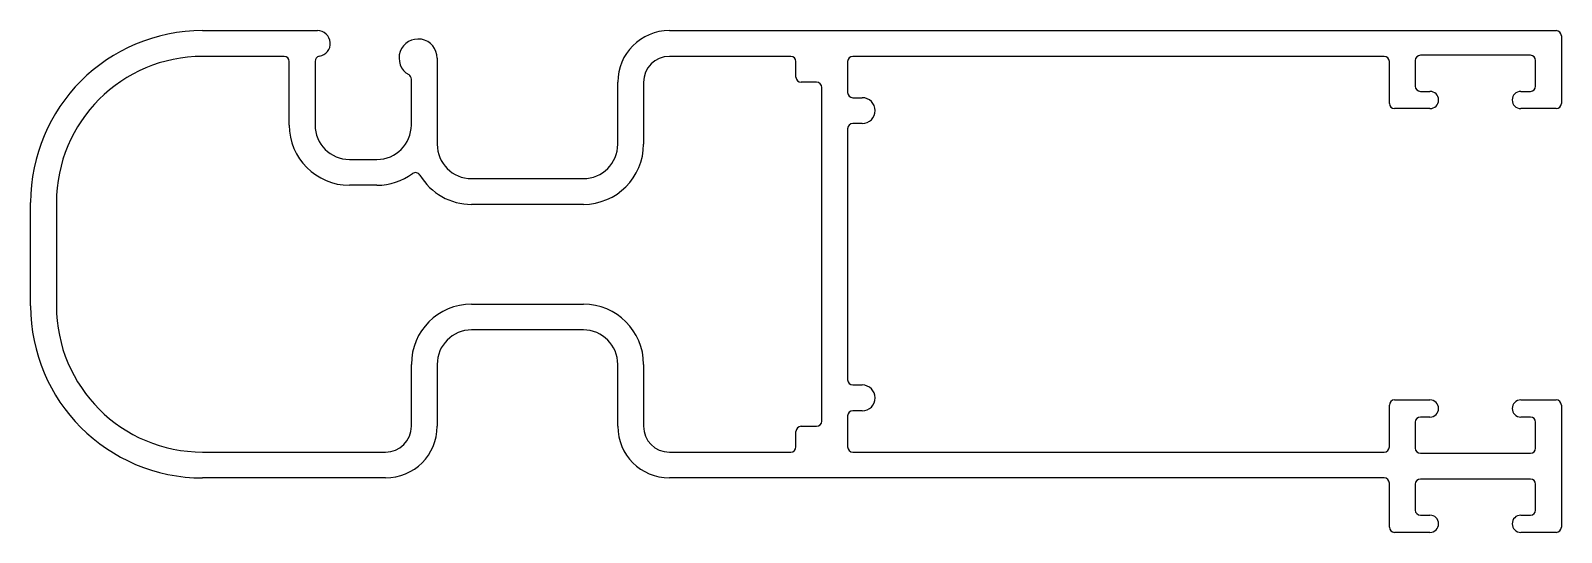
# Model space of a CAD drawing. Extents: x 692 to 781, y 596.3 to 625.5.
import ezdxf

# ---------------------------------------------------------------- set-up
doc = ezdxf.new("R2010")
doc.units = 0
doc.layers.get('0').update_dxf_attribs({"linetype": 'CONTINUOUS'})

msp = doc.modelspace()

# ---------------------------------------------------------------- linework, layer by layer
at = {"color": 0, "linetype": 'CONTINUOUS'}
for p, q in [((702.041, 625.473), (708.713, 625.473)), ((729.178, 625.473), (780.741, 625.473)), ((781.041, 625.173), (781.041, 621.24)), ((706.778, 623.973), (702.041, 623.973)), ((736.241, 623.973), (729.178, 623.973)), ((770.741, 623.973), (739.841, 623.973)), ((779.241, 624.04), (772.841, 624.04)), ((707.078, 619.985), (707.078, 623.673)), ((708.578, 623.686), (708.578, 619.985)), ((715.678, 623.877), (715.678, 618.873)), ((736.541, 622.773), (736.541, 623.673)), ((739.541, 623.673), (739.541, 621.873)), ((771.041, 621.24), (771.041, 623.673)), ((772.541, 623.74), (772.541, 622.24)), ((779.541, 622.24), (779.541, 623.74)), ((714.178, 619.985), (714.178, 622.652)), ((726.178, 618.873), (726.178, 622.473)), ((727.678, 622.473), (727.678, 618.873)), ((737.741, 622.473), (736.841, 622.473)), ((738.041, 602.773), (738.041, 622.173)), ((739.841, 621.573), (740.391, 621.573)), ((772.841, 621.94), (773.401, 621.94)), ((778.681, 621.94), (779.241, 621.94)), ((773.401, 620.94), (771.341, 620.94)), ((780.741, 620.94), (778.681, 620.94)), ((739.541, 619.773), (739.541, 605.173)), ((740.391, 620.073), (739.841, 620.073)), ((710.578, 617.985), (712.178, 617.985)), ((717.678, 616.873), (724.178, 616.873)), ((712.178, 616.485), (710.578, 616.485)), ((692.041, 609.473), (692.041, 615.473)), ((693.541, 615.473), (693.541, 609.473)), ((724.178, 615.373), (717.678, 615.373)), ((717.678, 609.573), (724.178, 609.573)), ((724.178, 608.073), (717.678, 608.073)), ((714.178, 602.473), (714.178, 606.073)), ((715.678, 606.073), (715.678, 602.473)), ((726.178, 602.473), (726.178, 606.073)), ((727.678, 606.073), (727.678, 602.473)), ((739.841, 604.873), (740.391, 604.873)), ((771.041, 601.273), (771.041, 603.706)), ((771.341, 604.006), (773.401, 604.006)), ((778.681, 604.006), (780.741, 604.006)), ((781.041, 603.706), (781.041, 596.606)), ((739.541, 603.073), (739.541, 601.273)), ((740.391, 603.373), (739.841, 603.373)), ((772.541, 602.706), (772.541, 601.206)), ((773.401, 603.006), (772.841, 603.006)), ((779.241, 603.006), (778.681, 603.006)), ((779.541, 601.206), (779.541, 602.706)), ((736.541, 601.273), (736.541, 602.173)), ((736.841, 602.473), (737.741, 602.473)), ((702.041, 600.973), (712.678, 600.973)), ((729.178, 600.973), (736.241, 600.973)), ((739.841, 600.973), (770.741, 600.973)), ((772.841, 600.906), (779.241, 600.906)), ((712.678, 599.473), (702.041, 599.473)), ((770.741, 599.473), (729.178, 599.473)), ((771.041, 596.606), (771.041, 599.173)), ((772.541, 599.106), (772.541, 597.606)), ((779.241, 599.406), (772.841, 599.406)), ((779.541, 597.606), (779.541, 599.106)), ((772.841, 597.306), (773.401, 597.306)), ((778.681, 597.306), (779.241, 597.306)), ((773.401, 596.306), (771.341, 596.306)), ((780.741, 596.306), (778.681, 596.306))]:
    msp.add_line(p, q, dxfattribs=at)
for centre, radius, start, end in [((702.041, 615.473), 10, 90, 180), ((708.713, 624.723), 0.75, 279.03307, 90), ((714.57, 623.877), 1.107, 0, 240.52234), ((729.178, 622.473), 3, 90, 180), ((780.741, 625.173), 0.3, 0, 90), ((702.041, 615.473), 8.5, 90, 180), ((706.778, 623.673), 0.3, 0, 90), ((708.878, 623.686), 0.3, 99.03307, 180), ((729.178, 622.473), 1.5, 90, 180), ((736.241, 623.673), 0.3, 0, 90), ((739.841, 623.673), 0.3, 90, 180), ((770.741, 623.673), 0.3, 0, 90), ((772.841, 623.74), 0.3, 90, 180), ((779.241, 623.74), 0.3, 0, 90), ((713.878, 622.652), 0.3, 0, 60.52234), ((736.841, 622.773), 0.3, 180, 270), ((737.741, 622.173), 0.3, 0, 90), ((772.841, 622.24), 0.3, 180, 270), ((779.241, 622.24), 0.3, 270, 0), ((739.841, 621.873), 0.3, 180, 270), ((740.391, 620.823), 0.75, 0, 90), ((771.341, 621.24), 0.3, 180, 270), ((773.401, 621.44), 0.5, 270, 90), ((778.681, 621.44), 0.5, 90, 270), ((780.741, 621.24), 0.3, 270, 0), ((740.391, 620.823), 0.75, 270, 360), ((710.578, 619.985), 3.5, 180, 270), ((710.578, 619.985), 2, 180, 270), ((712.178, 619.985), 2, 270, 0), ((739.841, 619.773), 0.3, 90, 180), ((717.678, 618.873), 2, 180, 270), ((724.178, 618.873), 3.5, 270, 0), ((724.178, 618.873), 2, 270, 0), ((712.178, 619.985), 3.5, 270, 306.15985), ((714.42, 616.917), 0.3, 30.98207, 126.15985), ((717.678, 618.873), 3.5, 210.98207, 270), ((702.041, 609.473), 10, 180, 270), ((702.041, 609.473), 8.5, 180, 270), ((717.678, 606.073), 3.5, 90, 180), ((724.178, 606.073), 3.5, 0, 90), ((717.678, 606.073), 2, 90, 180), ((724.178, 606.073), 2, 0, 90), ((739.841, 605.173), 0.3, 180, 270), ((740.391, 604.123), 0.75, 0, 90), ((740.391, 604.123), 0.75, 270, 0), ((771.341, 603.706), 0.3, 90, 180), ((773.401, 603.506), 0.5, 270, 90), ((778.681, 603.506), 0.5, 90, 270), ((780.741, 603.706), 0.3, 0, 90), ((737.741, 602.773), 0.3, 270, 0), ((739.841, 603.073), 0.3, 90, 180), ((772.841, 602.706), 0.3, 90, 180), ((779.241, 602.706), 0.3, 0, 90), ((712.678, 602.473), 1.5, 270, 0), ((712.678, 602.473), 3, 270, 0), ((729.178, 602.473), 3, 180, 270), ((729.178, 602.473), 1.5, 180, 270), ((736.841, 602.173), 0.3, 90, 180), ((736.241, 601.273), 0.3, 270, 0), ((739.841, 601.273), 0.3, 180, 270), ((770.741, 601.273), 0.3, 270, 0), ((772.841, 601.206), 0.3, 180, 270), ((779.241, 601.206), 0.3, 270, 0), ((770.741, 599.173), 0.3, 0, 90), ((772.841, 599.106), 0.3, 90, 180), ((779.241, 599.106), 0.3, 0, 90), ((772.841, 597.606), 0.3, 180, 270), ((773.401, 596.806), 0.5, 270, 90), ((778.681, 596.806), 0.5, 90, 270), ((779.241, 597.606), 0.3, 270, 0), ((771.341, 596.606), 0.3, 180, 270), ((780.741, 596.606), 0.3, 270, 0)]:
    msp.add_arc(centre, radius, start, end, dxfattribs=at)

doc.saveas('drawing.dxf')
